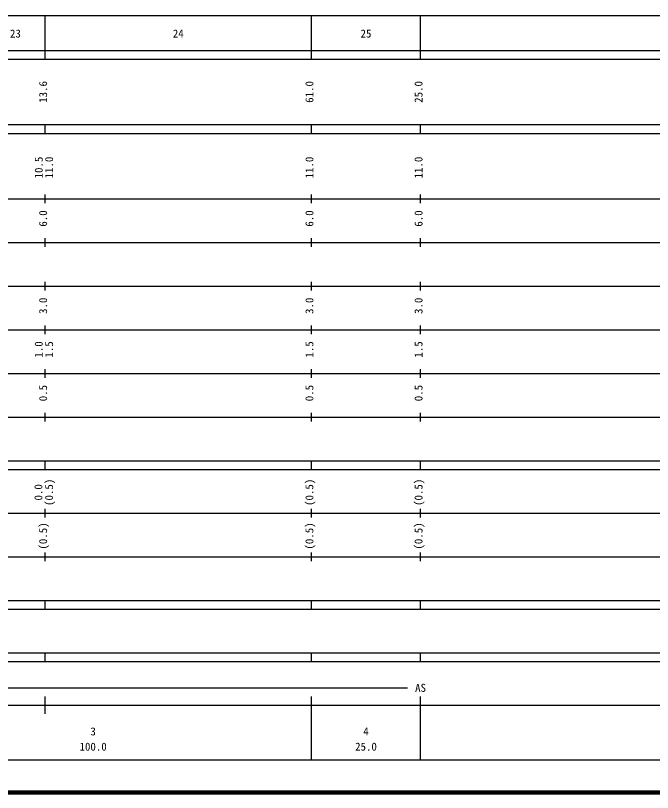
# Model space of a CAD drawing. Units: millimetres, scale not verified. Extents: x 40000 to 680000, y 20000 to 380000.
# Drawn here: x 300228 to 446122, y 20000 to 198000 of the extents above; entities that cross this region are included whole.
import ezdxf
from ezdxf.enums import TextEntityAlignment as Align

# ---------------------------------------------------------------- set-up
doc = ezdxf.new("R2010")
doc.units = ezdxf.units.MM
doc.header["$LTSCALE"] = 1000
doc.layers.add('M-TTL', color=2, linetype='Continuous', lineweight=140)
doc.layers.add('M-TTL-BAND', color=7, linetype='Continuous', lineweight=25)
doc.styles.add('ＭＳ ゴシック', font='')
doc.styles.get('ＭＳ ゴシック').set_extended_font_data('MS Gothic')

msp = doc.modelspace()

# ---------------------------------------------------------------- linework, layer by layer
at = {"layer": 'M-TTL'}
msp.add_line((40000, 20000), (680000, 20000), dxfattribs=at)
at = {"layer": 'M-TTL-BAND'}
for p, q in [((68000, 198000), (579000, 198000)), ((307000, 188000), (307000, 198000)), ((368000, 188000), (368000, 198000)), ((393000, 188000), (393000, 198000)), ((40000, 190000), (579000, 190000)), ((40000, 188000), (579000, 188000)), ((40000, 173000), (579000, 173000)), ((307000, 171000), (307000, 173000)), ((368000, 171000), (368000, 173000)), ((393000, 171000), (393000, 173000)), ((40000, 171000), (579000, 171000)), ((307000, 155000), (307000, 157000)), ((368000, 155000), (368000, 157000)), ((393000, 155000), (393000, 157000)), ((40000, 156000), (579000, 156000)), ((46000, 146000), (579000, 146000)), ((307000, 145000), (307000, 147000)), ((368000, 145000), (368000, 147000)), ((393000, 145000), (393000, 147000)), ((52000, 136000), (579000, 136000)), ((307000, 135000), (307000, 137000)), ((368000, 135000), (368000, 137000)), ((393000, 135000), (393000, 137000)), ((307000, 125000), (307000, 127000)), ((368000, 125000), (368000, 127000)), ((393000, 125000), (393000, 127000)), ((46000, 126000), (579000, 126000)), ((52000, 116000), (579000, 116000)), ((307000, 115000), (307000, 117000)), ((368000, 115000), (368000, 117000)), ((393000, 115000), (393000, 117000)), ((307000, 105000), (307000, 107000)), ((368000, 105000), (368000, 107000)), ((393000, 105000), (393000, 107000)), ((46000, 106000), (579000, 106000)), ((40000, 96000), (579000, 96000)), ((307000, 94000), (307000, 96000)), ((368000, 94000), (368000, 96000)), ((393000, 94000), (393000, 96000)), ((40000, 94000), (579000, 94000)), ((49000, 84000), (579000, 84000)), ((307000, 83000), (307000, 85000)), ((368000, 83000), (368000, 85000)), ((393000, 83000), (393000, 85000)), ((307000, 73000), (307000, 75000)), ((368000, 73000), (368000, 75000)), ((393000, 73000), (393000, 75000)), ((40000, 74000), (579000, 74000)), ((40000, 64000), (579000, 64000)), ((307000, 62000), (307000, 64000)), ((368000, 62000), (368000, 64000)), ((393000, 62000), (393000, 64000)), ((40000, 62000), (579000, 62000)), ((40000, 52000), (579000, 52000)), ((307000, 50000), (307000, 52000)), ((368000, 50000), (368000, 52000)), ((393000, 50000), (393000, 52000)), ((40000, 50000), (579000, 50000)), ((71000, 44000), (390000, 44000)), ((307000, 38000), (307000, 42000)), ((368000, 27500), (368000, 42000)), ((393000, 27500), (393000, 42000)), ((40000, 40000), (579000, 40000)), ((68000, 27500), (579000, 27500))]:
    msp.add_line(p, q, dxfattribs=at)

# ---------------------------------------------------------------- texts
at = {"layer": 'M-TTL-BAND', "style": 'ＭＳ ゴシック'}
for s, p in [('23', (300200, 192405)), ('24', (337500, 192405)), ('25', (380500, 192405)), ('AS', (393000, 42500)), ('3', (318000, 32523)), ('4', (380500, 32523)), ('100.0', (318000, 29033)), ('25.0', (380500, 29033))]:
    msp.add_text(s, height=1833, dxfattribs=at).set_placement(p, align=Align.BOTTOM_CENTER)
for s, p in [('13.6', (308000, 180500)), ('61.0', (369000, 180500)), ('25.0', (394000, 180500)), ('10.5', (307000, 163174)), ('11.0', (309370, 163174)), ('11.0', (369000, 163174)), ('11.0', (394000, 163174)), ('6.0', (308000, 151500)), ('6.0', (369000, 151500)), ('6.0', (394000, 151500)), ('3.0', (308000, 131500)), ('3.0', (369000, 131500)), ('3.0', (394000, 131500)), ('1.0', (307000, 121500)), ('1.5', (309370, 121500)), ('1.5', (369000, 121500)), ('1.5', (394000, 121500)), ('0.5', (308000, 111500)), ('0.5', (369000, 111500)), ('0.5', (394000, 111500)), ('(0.5)', (309370, 88764)), ('(0.5)', (369000, 88764)), ('(0.5)', (394000, 88764)), ('0.0', (306923, 88764)), ('(0.5)', (308000, 78764)), ('(0.5)', (369000, 78764)), ('(0.5)', (394000, 78764))]:
    msp.add_text(s, height=1833, rotation=90, dxfattribs=at).set_placement(p, align=Align.BOTTOM_CENTER)

doc.saveas('drawing.dxf')
